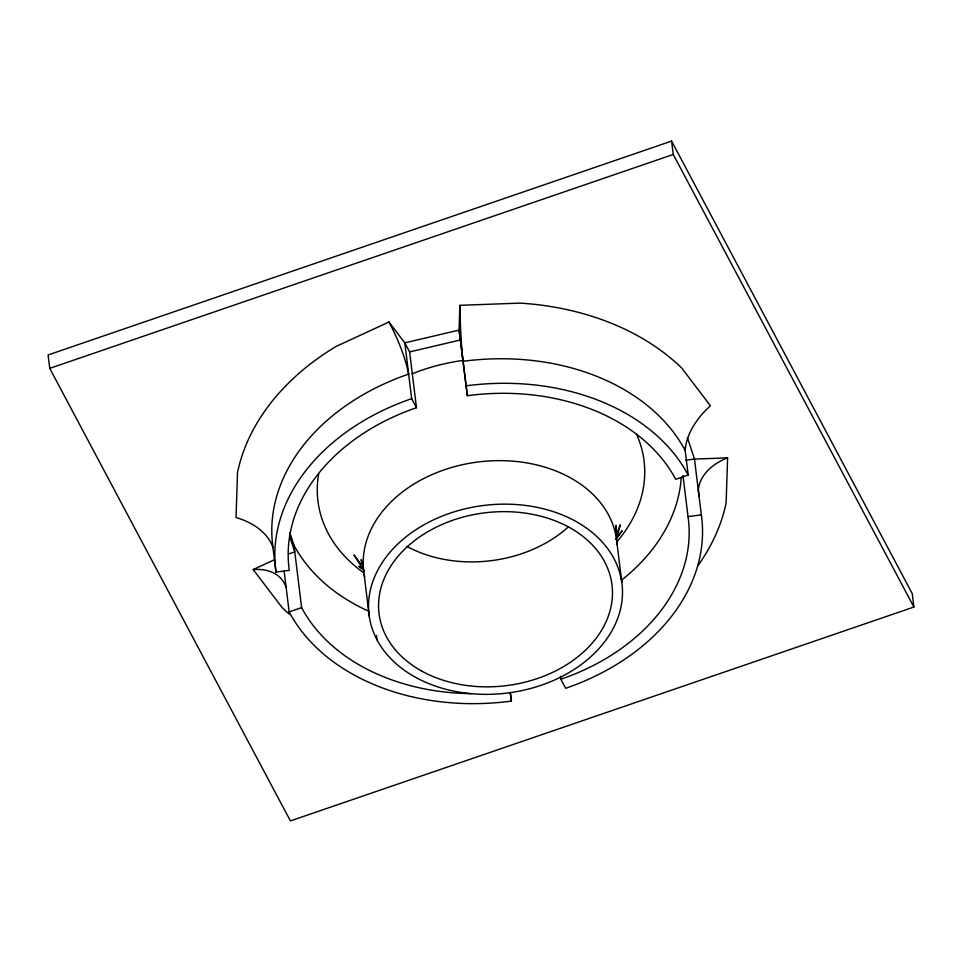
<?xml version="1.0" encoding="UTF-8"?>
<svg xmlns="http://www.w3.org/2000/svg" width="962" height="962" viewBox="0 0 962 962"><rect width="100%" height="100%" fill="white"/><g stroke="black" fill="none" stroke-linecap="round" stroke-linejoin="round"><path stroke-width="1.44" d="M615.945 532.046L615.969 525.288L615.632 535.593M616.714 537.373L620.31 524.843L617.123 533.08M616.089 539.105L622.137 530.771L615.812 538.864M388.949 322.017L336.099 346.44A248.112 184.091 -7 0 0 237.518 472.51L236.051 517.532A61.76 41.126 1.9 0 1 272.955 547.57L276.022 572.101L289.309 570.31A201.166 149.266 -7 0 1 416.474 407.708L409.62 351.924L404.81 342.869L388.949 322.017A61.76 16.438 65.2 0 1 408.622 374.086M289.454 614.285A248.112 184.091 -7 0 1 282.034 607.479L253.21 569.576L274.374 559.8M671.596 141.089L48.1 354.966L49.747 368.362L290.404 820.911L913.9 607.034L912.253 593.638L671.596 141.089L673.244 154.473L913.9 607.034M49.747 368.362L673.244 154.473M289.225 553.763L294.769 551.863L290.211 538.035M284.127 571.007L289.153 611.916L301.623 607.635A201.166 149.266 -7 0 0 471.007 693.626M684.812 447.51L688.191 475.024L675.721 479.304A201.166 149.266 -7 0 0 467.34 395.719L459.078 330.098L459.884 305.315L520.057 303.114A248.112 184.091 -7 0 1 681.613 367.917L710.425 405.808A61.76 37.999 -37.3 0 0 685.221 450.469M409.62 351.924L460.497 339.947L467.34 395.719M685.617 460.257L694.48 459.066L727.597 457.876L726.13 502.885A248.112 184.091 -7 0 1 697.775 565.848M701.322 514.838A214.586 159.211 -7 0 1 565.68 688.287L560.87 679.244A201.166 149.266 -7 0 0 688.034 516.63L701.322 514.838L694.48 459.066L687.445 437.734M363.648 569.708L358.862 566.221L363.432 569.757M361.015 564.165L354.016 554.966L364.382 571.344M460.293 338.54L459.078 330.098L404.81 342.869L411.664 398.653L416.474 407.708M362.975 565.211L361.123 559.595L362.77 566.125M289.851 532.72L293.951 545.165L301.623 607.635M510.197 692.628L511.411 701.07A214.586 159.211 -7 0 1 289.153 611.916M682.984 475.529L688.034 516.63M616.438 538.744L621.777 582.25M560.509 676.298L560.87 679.244M510.353 692.412L511.411 701.07M376.515 635.533L377.056 639.886M369.252 616.245L363.913 572.739A127.405 94.529 -7 0 1 480.543 461.688A127.405 94.529 -7 0 1 617.027 544.504M568.121 527.092A117.352 87.073 -7 0 1 406.746 546.32M681.264 477.332A201.166 149.266 -7 0 1 621.656 580.038M367.833 610.822A201.166 149.266 -7 0 1 293.951 545.165M364.67 577.02A127.405 94.529 -7 0 1 364.141 574.17M636.375 433.898A164.286 121.897 -7 0 1 617.532 541.041M363.035 572.282A164.286 121.897 -7 0 1 318.675 473.833M412.217 373.773A164.286 121.897 -7 0 1 463.588 360.341M276.022 572.101A214.586 159.211 -7 0 1 411.664 398.653M465.921 385.87A214.586 159.211 -7 0 1 688.191 475.024M273.004 547.558A214.586 159.211 -7 0 1 408.646 374.11M685.172 450.481A214.586 159.211 -7 0 0 462.914 361.327A61.76 4.762 87.9 0 1 459.872 305.303M699.013 496.188A214.586 159.211 -7 0 0 698.316 490.319A61.76 41.126 1.9 0 1 727.573 457.852M253.234 569.54A61.76 37.999 -37.3 0 1 286.099 587.397M422.077 671.26A117.352 87.073 -7 0 0 611.074 606.433A117.352 87.073 -7 0 0 453.403 520.045A117.352 87.073 -7 0 0 422.077 671.26M415.788 677.44A127.405 94.529 -7 0 0 620.971 607.046A127.405 94.529 -7 0 0 449.795 513.263A127.405 94.529 -7 0 0 415.788 677.44"/></g></svg>
